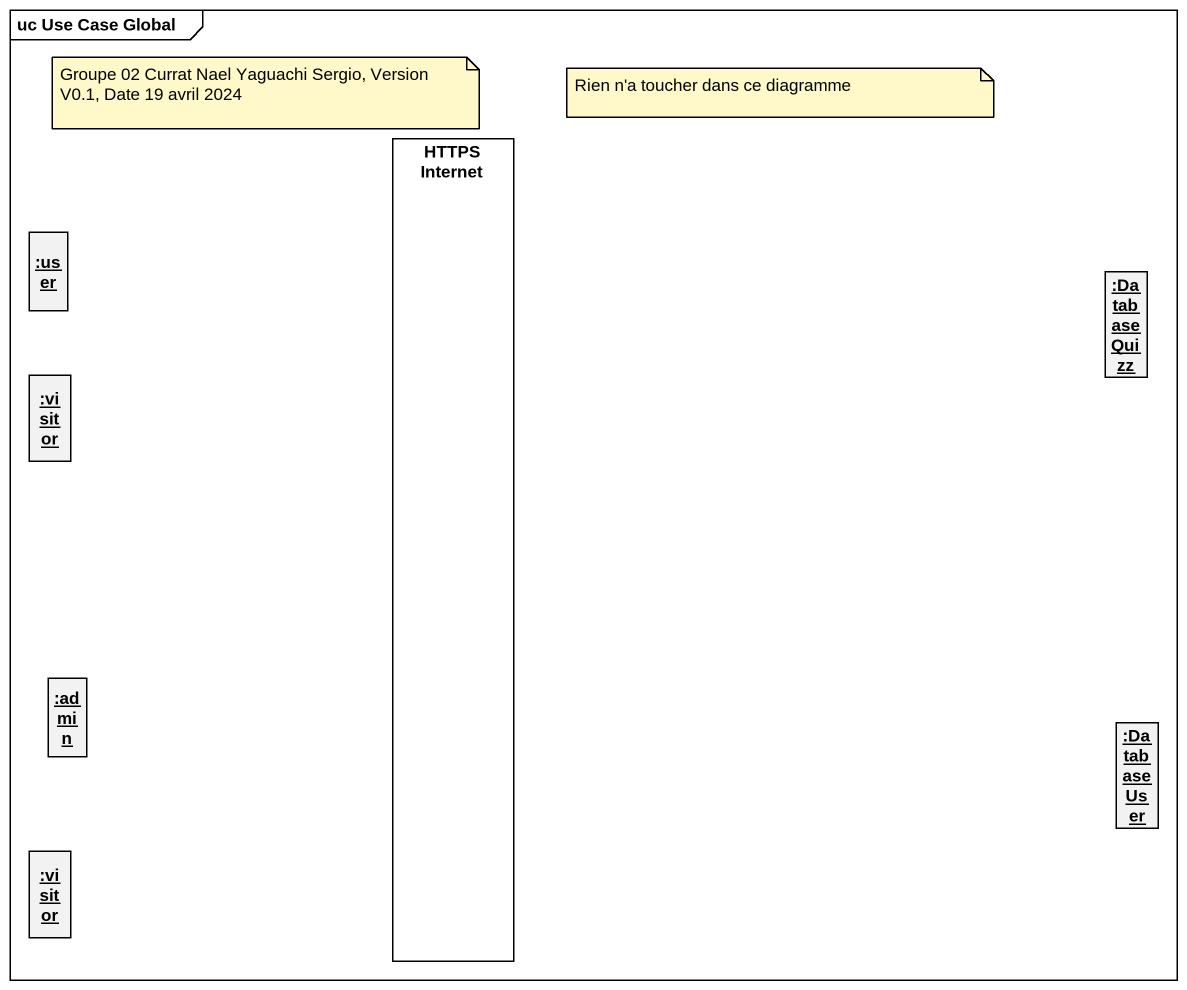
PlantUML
@startuml
mainframe uc Use Case Global
allowmixing
hide circle
hide empty members
rectangle "HTTPS Internet" as HTTPS_Internet
object ":user" as user
object ":Database Quizz" as Database_Quizz
object ":visitor" as visitor
object ":admin" as admin
object ":Database User" as Database_User
object ":visitor" as visitor_2
note as N1
  Groupe 02 Currat Nael Yaguachi Sergio, Version V0.1, Date 19 avril 2024
end note
note as N2
  Rien n'a toucher dans ce diagramme
end note
@enduml
